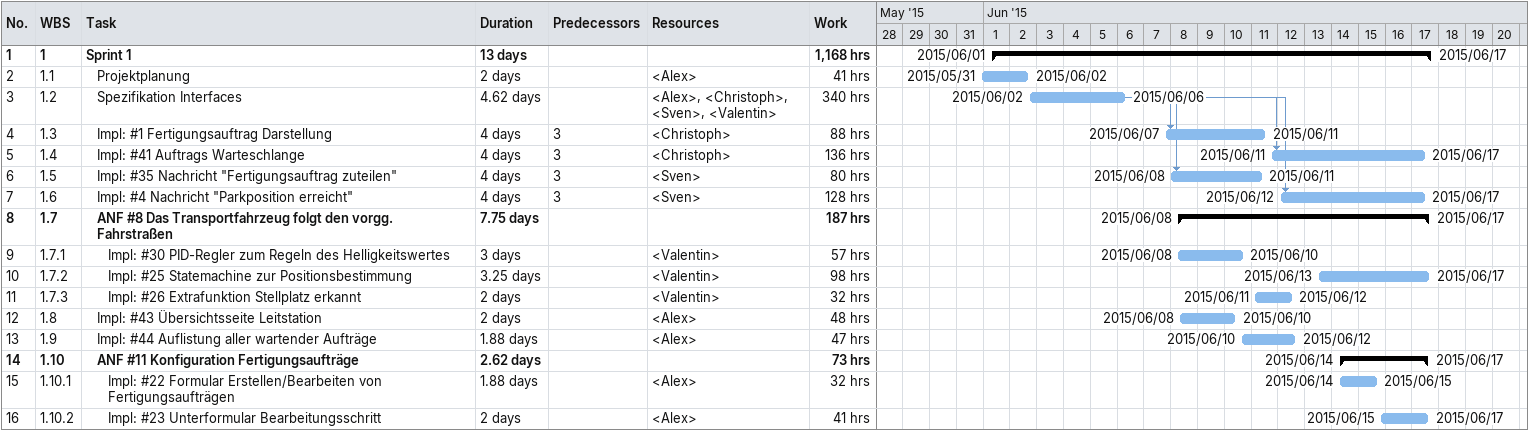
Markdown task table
| ID | WBS | Task | Duration | Start | Finish | Predecessors | Resources | Work (h) |
|---|---|---|---|---|---|---|---|---|
| 1 | 1 | **Sprint 1** | 13d | 2015-06-01 | 2015-06-17 |  |  | 1168 |
| 2 | 1.1 | Projektplanung | 2d | 2015-05-31 | 2015-06-02 |  | <Alex> | 41 |
| 3 | 1.2 | Spezifikation Interfaces | 4.62d | 2015-06-02 | 2015-06-06 |  | <Alex>, <Christoph>, <Sven>, <Valentin> | 340 |
| 4 | 1.3 | Impl: #1 Fertigungsauftrag Darstellung | 4d | 2015-06-07 | 2015-06-11 | 3 | <Christoph> | 88 |
| 5 | 1.4 | Impl: #41 Auftrags Warteschlange | 4d | 2015-06-11 | 2015-06-17 | 3 | <Christoph> | 136 |
| 6 | 1.5 | Impl: #35 Nachricht "Fertigungsauftrag zuteilen" | 4d | 2015-06-08 | 2015-06-11 | 3 | <Sven> | 80 |
| 7 | 1.6 | Impl: #4 Nachricht "Parkposition erreicht" | 4d | 2015-06-12 | 2015-06-17 | 3 | <Sven> | 128 |
| 8 | 1.7 | **ANF #8 Das Transportfahrzeug folgt den vorgg. Fahrstraßen** | 7.75d | 2015-06-08 | 2015-06-17 |  |  | 187 |
| 9 | 1.7.1 | Impl: #30 PID-Regler zum Regeln des Helligkeitswertes | 3d | 2015-06-08 | 2015-06-10 |  | <Valentin> | 57 |
| 10 | 1.7.2 | Impl: #25 Statemachine zur Positionsbestimmung | 3.25d | 2015-06-13 | 2015-06-17 |  | <Valentin> | 98 |
| 11 | 1.7.3 | Impl: #26 Extrafunktion Stellplatz erkannt | 2d | 2015-06-11 | 2015-06-12 |  | <Valentin> | 32 |
| 12 | 1.8 | Impl: #43 Übersichtsseite Leitstation | 2d | 2015-06-08 | 2015-06-10 |  | <Alex> | 48 |
| 13 | 1.9 | Impl: #44 Auflistung aller wartender Aufträge | 1.88d | 2015-06-10 | 2015-06-12 |  | <Alex> | 47 |
| 14 | 1.10 | **ANF #11 Konfiguration Fertigungsaufträge** | 2.62d | 2015-06-14 | 2015-06-17 |  |  | 73 |
| 15 | 1.10.1 | Impl: #22 Formular Erstellen/Bearbeiten von Fertigungsaufträgen | 1.88d | 2015-06-14 | 2015-06-15 |  | <Alex> | 32 |
| 16 | 1.10.2 | Impl: #23 Unterformular Bearbeitungsschritt | 2d | 2015-06-15 | 2015-06-17 |  | <Alex> | 41 |
